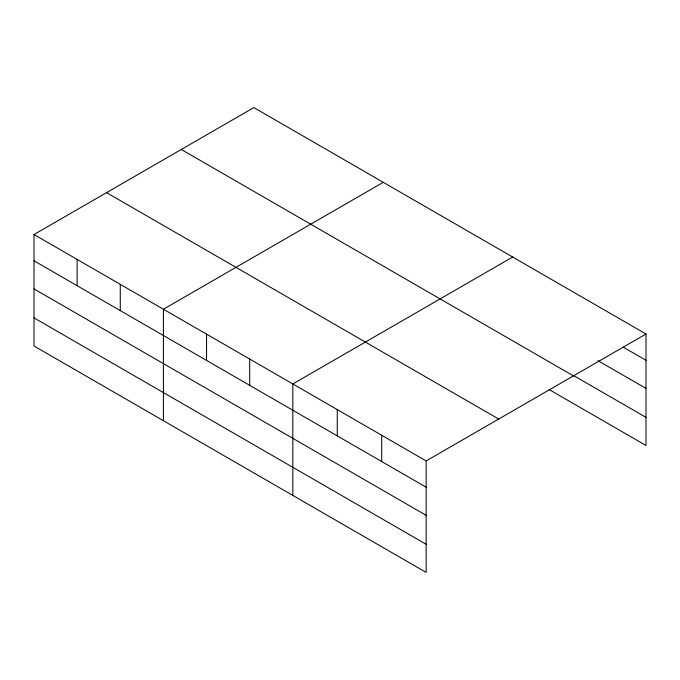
<?xml version="1.0" encoding="UTF-8"?>
<svg xmlns="http://www.w3.org/2000/svg" width="680" height="680" viewBox="0 0 680 680"><rect width="100%" height="100%" fill="white"/><g stroke="black" fill="none" stroke-linecap="round" stroke-linejoin="round"><path stroke-width="1.02" d="M34 234.524L426.156 460.929L426.156 572.407L34 345.993L34 234.524L253.844 107.593L646 334.007L646 445.476L548.947 389.445M383.256 182.316L163.412 309.238L163.412 420.707M512.669 257.031L292.825 383.953L292.825 495.423M426.156 460.929L646 334.007M623.322 347.191L646 360.281M597.924 360.647L646 388.399M573.435 375.471L646 417.367M181.296 149.481L573.452 375.896M106.547 192.635L498.704 419.05M34 260.797L426.156 487.212M34 288.906L426.156 515.321M34 317.875L426.156 544.289M381.718 435.268L381.718 461.55M337.272 409.615L337.272 435.888M249.688 359.048L249.688 385.322M206.55 334.144L206.55 360.417M120.275 284.333L120.275 310.607M77.138 259.428L77.138 285.702"/></g></svg>
